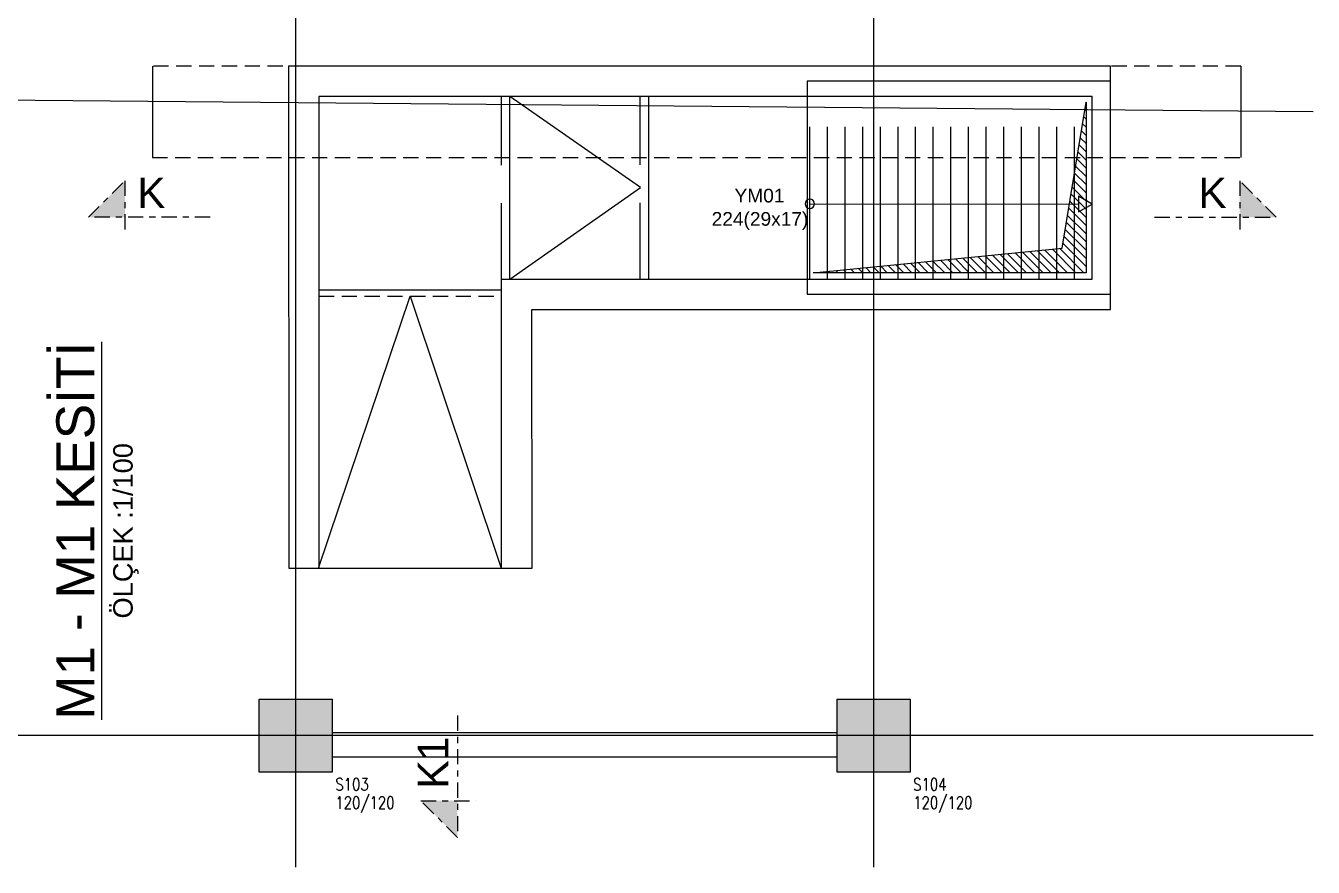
# Model space of a CAD drawing. Header units: millimetres. Extents: x 400382 to 401500, y 4543975 to 4544133.
# Drawn here: x 401447.85 to 401469.02, y 4544037.19 to 4544051.02 of the extents above; entities that cross this region are included whole.
import ezdxf
from ezdxf.enums import TextEntityAlignment as Align

# ---------------------------------------------------------------- set-up
doc = ezdxf.new("R2010")
doc.units = ezdxf.units.MM
for name, pattern in [('AKS', [3, 2.5, -0.25, 0, -0.25]), ('CENTER', [2, 1.25, -0.25, 0.25, -0.25]), ('HIDDEN', [0.375, 0.25, -0.125])]:
    doc.linetypes.add(name, pattern=pattern)
for name, color, linetype in [('aks prota', 2, 'AKS'), ('boşluk prota', 2, 'Continuous'), ('boşluk taraması prota', 252, 'Continuous'), ('kesit tarama prota', 252, 'Continuous'), ('kiris prota', 6, 'Continuous'), ('kiriş prota', 6, 'Continuous'), ('kolon prota', 1, 'Continuous'), ('kolon tarama prota', 252, 'Continuous'), ('lkolon prota', 4, 'Continuous'), ('merdiven prota', 2, 'Continuous'), ('metraj prota', 2, 'Continuous'), ('perde prota', 1, 'Continuous'), ('PRT-MI-ad_dim', 8, 'Continuous'), ('prt-s-taxis', 7, 'Continuous'), ('skesit prota', 7, 'Continuous'), ('t35 prota', 3, 'Continuous'), ('tkesit prota', 7, 'Continuous'), ('tkolon prota', 6, 'Continuous'), ('tplan prota', 7, 'Continuous'), ('ölçü prota', 4, 'Continuous')]:
    doc.layers.add(name, color=color, linetype=linetype)
doc.styles.add('Arial', font='Arial.ttf')
doc.styles.add('PRT-MI-a_Arial', font='Arial.ttf', dxfattribs={"height": 30})
doc.styles.add('tkolon', font='romanstw.shx')

# ---------------------------------------------------------------- blocks, each defined once
blk = doc.blocks.new('*U49')
at = {"layer": 'metraj prota', "color": 4}
blk.add_lwpolyline([(-464, 0), (-441.5, 13), (-441.5, -13)], close=True, dxfattribs=at)
blk.add_lwpolyline([(0, 0), (-441.5, 0)], dxfattribs=at)
blk.add_circle((0, 0), 7.5, dxfattribs=at)
blk = doc.blocks.new('Stair_Anotation')
at = {"color": 0, "style": 'PRT-MI-a_Arial'}
blk.add_attdef('M.ADI', text='', height=0.2, dxfattribs=at).set_placement((0, 0), align=Align.BOTTOM_CENTER)
blk.add_attdef('BAS.SAYI-(EN-RIHT)', text='', height=0.2, dxfattribs=at).set_placement((0, -0.08), align=Align.TOP_CENTER)

msp = doc.modelspace()

# ---------------------------------------------------------------- hatches: boundary and pattern name
at = {"layer": 'boşluk taraması prota', "ltscale": 2}
h = msp.add_hatch(dxfattribs=at)
h.set_pattern_fill('ANSI31', color=256, scale=0.03, angle=126, style=0)
h.set_pattern_definition([(135, (401468.95486, 4544021.83733), (-0.06735192, -0.06735192), [])])
h.paths.add_polyline_path([(401465.285, 4544049.76), (401465.285, 4544046.959), (401460.802, 4544046.959), (401464.894, 4544047.36)])
at = {"layer": 'kesit tarama prota'}
h = msp.add_hatch(color=256, dxfattribs=at)
h.dxf.hatch_style = 1
h.paths.add_polyline_path([(401449.486, 4544048.47), (401448.886, 4544047.87), (401449.486, 4544047.87)])
h = msp.add_hatch(color=256, dxfattribs=at)
h.dxf.hatch_style = 1
h.paths.add_polyline_path([(401467.812, 4544048.47), (401468.412, 4544047.87), (401467.812, 4544047.87)])
h = msp.add_hatch(color=256, dxfattribs=at)
h.dxf.hatch_style = 1
h.paths.add_polyline_path([(401454.35, 4544038.282), (401454.95, 4544037.682), (401454.95, 4544038.282)])
at = {"layer": 'kolon tarama prota'}
h = msp.add_hatch(color=256, dxfattribs=at)
h.dxf.hatch_style = 1
h.paths.add_polyline_path([(401451.694, 4544039.954), (401452.894, 4544039.954), (401452.894, 4544038.754), (401451.694, 4544038.754)])
h = msp.add_hatch(color=256, dxfattribs=at)
h.dxf.hatch_style = 1
h.paths.add_polyline_path([(401461.194, 4544039.954), (401462.394, 4544039.954), (401462.394, 4544038.754), (401461.194, 4544038.754)])

# ---------------------------------------------------------------- linework, layer by layer
at = {"layer": 'aks prota', "ltscale": 10}
for p, q in [((401452.294, 4544037.191), (401452.294, 4544063.843)), ((401461.794, 4544037.191), (401461.794, 4544063.843)), ((401469.02, 4544049.604), (401436.127, 4544049.894)), ((401469.02, 4544039.354), (401436.127, 4544039.354))]:
    msp.add_line(p, q, dxfattribs=at)
at = {"layer": 'boşluk prota', "ltscale": 0.05}
msp.add_lwpolyline([(401465.285, 4544049.76), (401465.285, 4544046.959), (401460.802, 4544046.959), (401464.894, 4544047.36)], close=True, dxfattribs=at)
at = {"layer": 'kiris prota', "linetype": 'HIDDEN', "ltscale": 5}
for p, q in [((401455.674, 4544046.854), (401455.674, 4544049.859)), ((401457.956, 4544046.859), (401457.956, 4544049.859))]:
    msp.add_line(p, q, dxfattribs=at)
at = {"layer": 'kiriş prota'}
for p, q in [((401455.81, 4544046.854), (401455.81, 4544049.854)), ((401458.096, 4544046.859), (401458.096, 4544049.859)), ((401452.674, 4544046.677), (401455.674, 4544046.677))]:
    msp.add_line(p, q, dxfattribs=at)
at = {"layer": 'kiriş prota', "linetype": 'HIDDEN'}
msp.add_line((401452.674, 4544046.573), (401455.674, 4544046.573), dxfattribs=at)
at = {"layer": 'kiriş prota'}
msp.add_lwpolyline([(401452.179, 4544042.105), (401456.179, 4544042.105), (401456.174, 4544046.354), (401465.685, 4544046.354), (401465.685, 4544046.859), (401465.685, 4544050.354), (401452.174, 4544050.354)], close=True, dxfattribs=at)
for points in [[(401465.685, 4544050.104), (401460.702, 4544050.104)], [(401460.702, 4544050.104), (401460.702, 4544046.609), (401465.685, 4544046.609)], [(401465.385, 4544046.859), (401465.385, 4544049.854), (401452.674, 4544049.854), (401452.674, 4544042.105), (401455.674, 4544042.105), (401455.674, 4544046.854), (401465.385, 4544046.854), (401465.385, 4544049.859)], [(401452.894, 4544039.404), (401461.194, 4544039.404)], [(401452.894, 4544039.004), (401461.194, 4544039.004)]]:
    msp.add_lwpolyline(points, dxfattribs=at)
at = {"layer": 'kolon prota', "color": 1}
for points in [[(401451.694, 4544039.954), (401452.894, 4544039.954), (401452.894, 4544038.754), (401451.694, 4544038.754)], [(401461.194, 4544039.954), (401462.394, 4544039.954), (401462.394, 4544038.754), (401461.194, 4544038.754)]]:
    msp.add_lwpolyline(points, close=True, dxfattribs=at)
at = {"layer": 'merdiven prota', "linetype": 'HIDDEN', "ltscale": 10}
for p, q in [((401460.744, 4544046.859), (401460.744, 4544049.859)), ((401461.034, 4544046.859), (401461.034, 4544049.859)), ((401461.324, 4544046.859), (401461.324, 4544049.859)), ((401461.614, 4544046.859), (401461.614, 4544049.859)), ((401461.904, 4544046.859), (401461.904, 4544049.859)), ((401462.194, 4544046.859), (401462.194, 4544049.859)), ((401462.484, 4544046.859), (401462.484, 4544049.859)), ((401462.774, 4544046.859), (401462.774, 4544049.859)), ((401463.064, 4544046.859), (401463.064, 4544049.859)), ((401463.354, 4544046.859), (401463.354, 4544049.859)), ((401463.644, 4544046.859), (401463.644, 4544049.859)), ((401463.934, 4544046.859), (401463.934, 4544049.859)), ((401464.224, 4544046.859), (401464.224, 4544049.859)), ((401464.514, 4544046.859), (401464.514, 4544049.859)), ((401464.804, 4544046.859), (401464.804, 4544049.859)), ((401465.094, 4544046.859), (401465.094, 4544049.859))]:
    msp.add_line(p, q, dxfattribs=at)
for points in [[(401449.936, 4544050.354), (401449.936, 4544048.854)], [(401467.829, 4544050.354), (401467.829, 4544048.854)]]:
    msp.add_lwpolyline(points, dxfattribs=at)
at = {"layer": 'perde prota', "linetype": 'HIDDEN'}
for points in [[(401467.829, 4544050.354), (401449.936, 4544050.354)], [(401449.936, 4544048.854), (401467.829, 4544048.854)]]:
    msp.add_lwpolyline(points, dxfattribs=at)
at = {"layer": 'skesit prota', "linetype": 'CENTER', "ltscale": 0.2}
for p, q in [((401448.886, 4544047.87), (401449.486, 4544048.47)), ((401449.486, 4544048.47), (401449.486, 4544047.57)), ((401467.812, 4544048.47), (401467.812, 4544047.57)), ((401468.412, 4544047.87), (401467.812, 4544048.47)), ((401454.35, 4544038.282), (401455.25, 4544038.282)), ((401454.95, 4544037.682), (401454.35, 4544038.282))]:
    msp.add_line(p, q, dxfattribs=at)
for points in [[(401450.886, 4544047.87), (401448.886, 4544047.87)], [(401466.412, 4544047.87), (401468.412, 4544047.87)], [(401454.95, 4544039.682), (401454.95, 4544037.682)]]:
    msp.add_lwpolyline(points, dxfattribs=at)
at = {"layer": 'ölçü prota'}
for points in [[(401455.81, 4544046.854), (401457.96, 4544048.359), (401455.81, 4544049.854)], [(401452.669, 4544042.105), (401454.174, 4544046.573), (401455.67, 4544042.105)]]:
    msp.add_lwpolyline(points, dxfattribs=at)

# ---------------------------------------------------------------- block references
at = {"layer": 'PRT-MI-ad_dim', "xscale": -0.01, "yscale": 0.01, "zscale": 0.01, "rotation": 359.9634727169899}
msp.add_blockref('*U49', (401460.744, 4544048.091), dxfattribs=at)
at = {"layer": 'prt-s-taxis'}
ref = msp.add_blockref('Stair_Anotation', (401459.926, 4544048.046), dxfattribs=dict(at, xscale=-1.125, yscale=1.125, zscale=1.125))
ref.add_attrib('M.ADI', 'YM01', dxfattribs={"layer": '0', "color": 0, "height": 0.225, "style": 'PRT-MI-a_Arial'}).set_placement((401459.917, 4544048.046), align=Align.BOTTOM_CENTER)
ref.add_attrib('BAS.SAYI-(EN-RIHT)', '224(29x17)', dxfattribs={"layer": '0', "color": 0, "height": 0.225, "style": 'PRT-MI-a_Arial'}).set_placement((401459.925, 4544047.956), align=Align.TOP_CENTER)

# ---------------------------------------------------------------- texts
at = {"layer": 'lkolon prota', "style": 'tkolon', "width": 0.8}
for p in [(401452.944, 4544038.153), (401462.444, 4544038.153)]:
    msp.add_text('120/120', height=0.2, dxfattribs=at).set_placement(p)
at = {"layer": 't35 prota', "style": 'Arial'}
msp.add_text('ÖLÇEK :1/100', height=0.32, rotation=90, dxfattribs=at).set_placement((401449.467, 4544042.719), align=Align.MIDDLE)
at = {"layer": 'tkesit prota', "style": 'Arial'}
for p in [(401449.686, 4544048.02), (401467.132, 4544048.02)]:
    msp.add_text('K', height=0.5, dxfattribs=at).set_placement(p)
msp.add_text('K1', height=0.5, rotation=90, dxfattribs=at).set_placement((401454.8, 4544038.482))
at = {"layer": 'tkolon prota', "style": 'tkolon', "width": 0.8}
for s, p in [('S103', (401452.944, 4544038.453)), ('S104', (401462.444, 4544038.453))]:
    msp.add_text(s, height=0.2, dxfattribs=at).set_placement(p)
at = {"layer": 'tplan prota', "style": 'Arial'}
msp.add_text('%%UM1 - M1 KESİTİ', height=0.625, rotation=90, dxfattribs=at).set_placement((401448.592, 4544042.719), align=Align.MIDDLE)

doc.saveas('drawing.dxf')
